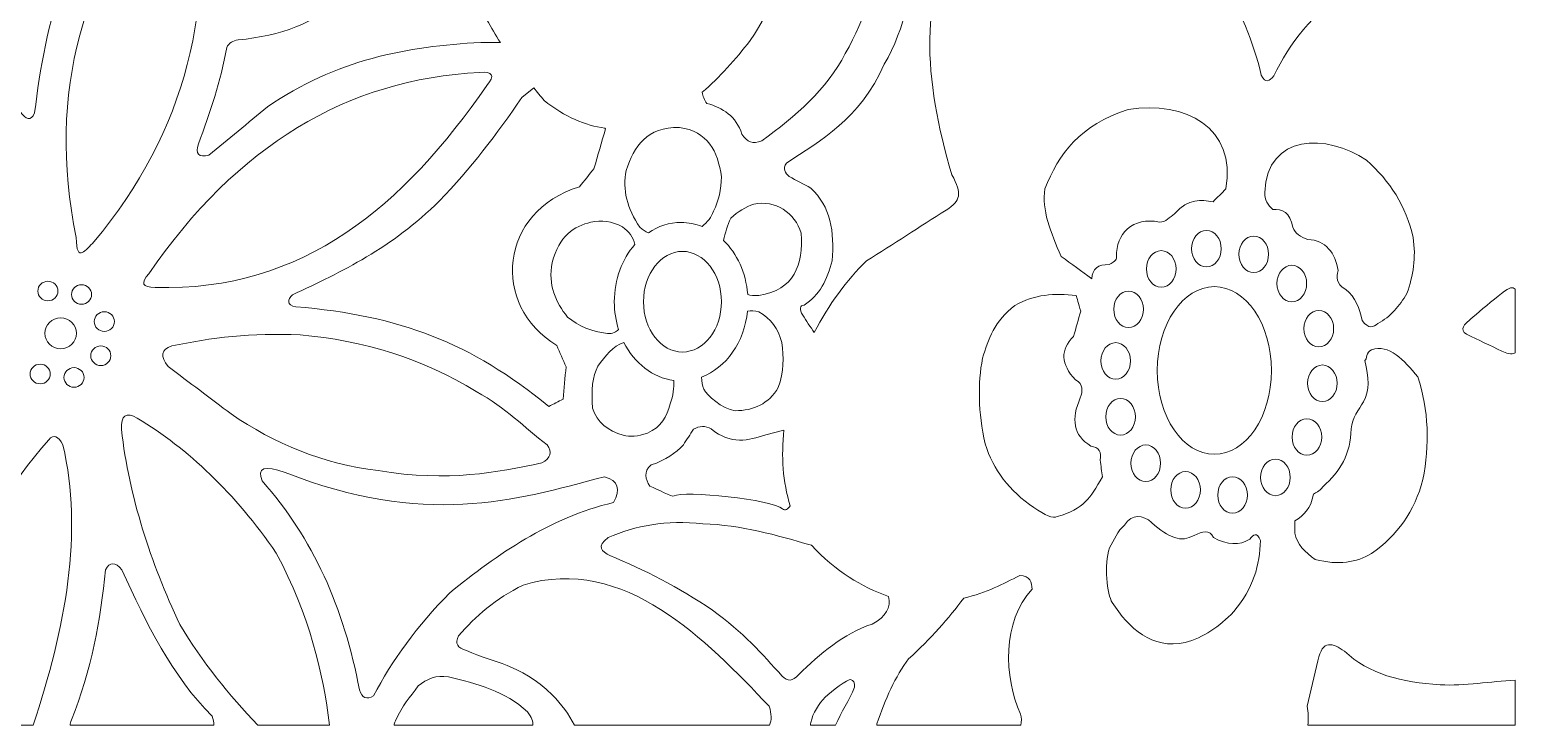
# Model space of a CAD drawing. Header units: millimetres. Extents: x -1201 to 1200, y -590 to 590.
# Drawn here: x 121 to 1200, y -590 to -85 of the extents above; entities that cross this region are included whole.
import ezdxf

# ---------------------------------------------------------------- set-up
doc = ezdxf.new("R2010")
doc.units = ezdxf.units.MM
doc.header["$MEASUREMENT"] = 0
doc.layers.add('Layer 1', color=7, linetype='Continuous')

msp = doc.modelspace()

# ---------------------------------------------------------------- linework, layer by layer
at = {"layer": 'Layer 1', "color": 250, "lineweight": 20}
for points, knots in [([(124.3534, -145.338), (121.4116, -151.6893), (117.8776, -150.0217), (114.0673, -144.7122), (78.6113, -72.4067), (33.8445, -6.1338), (-42.8049, 39.5039), (-45.7026, 43.8442), (-50.4255, 47.7372), (-46.0185, 53.8647), (-29.0869, 85.0875), (-19.8688, 117.9731), (-18.3735, 152.5307), (-14.7373, 158.3758), (-10.6624, 162.5511), (-3.5875, 155.0274), (66.0403, 60.2159), (134.2379, 56.628), (202.1451, 71.9739), (212.2409, 70.4171), (211.8022, 65.2115), (209.861, 59.4861), (146.9272, -14.0168), (132.1969, -80.2016), (124.3534, -145.338)], [0, 0, 0, 0, 0.125, 0.125, 0.125, 0.25, 0.25, 0.25, 0.375, 0.375, 0.375, 0.5, 0.5, 0.5, 0.625, 0.625, 0.625, 0.75, 0.75, 0.75, 0.875, 0.875, 0.875, 1, 1, 1, 1]), ([(974.063, -33.0907), (986.7639, -11.71), (997.1825, 11.0942), (1002.5764, 37.0051), (1005.9223, 59.6262), (1006.3913, 81.6893), (1005.9152, 103.5762), (1012.0545, 105.2662), (1018.001, 107.9119), (1023.4714, 111.4095), (1023.4714, 111.4095), (1027.1587, 112.8193), (1027.1587, 112.8193), (1030.4721, 102.2861), (1031.6655, 90.0965), (1035.4805, 79.9541), (1038.975, 70.6657), (1042.8016, 62.1545), (1049.5095, 51.9306), (1057.9591, 52.6446), (1066.1346, 55.6384), (1074.5354, 56.7341), (1076.3535, 56.9691), (1082.6204, 51.7048), (1082.5623, 46.9826), (1082.1143, 10.439), (1081.7752, -21.7531), (1078.2529, -57.4495), (1078.2529, -57.4495), (1077.3449, -57.8629), (1077.3449, -57.8629), (1052.4724, -72.9196), (1036.4441, -94.271), (1024.435, -118.485), (1021.4304, -122.0413), (1018.4304, -124.3391), (1015.4329, -117.8614), (1009.5886, -93.0938), (999.6251, -70.6127), (987.7879, -49.171), (983.6549, -43.71), (979.0528, -38.3123), (974.063, -33.0907)], [0, 0, 0, 0, 0.071428571, 0.071428571, 0.071428571, 0.142857143, 0.142857143, 0.142857143, 0.214285714, 0.214285714, 0.214285714, 0.285714286, 0.285714286, 0.285714286, 0.357142857, 0.357142857, 0.357142857, 0.428571429, 0.428571429, 0.428571429, 0.5, 0.5, 0.5, 0.571428571, 0.571428571, 0.571428571, 0.642857143, 0.642857143, 0.642857143, 0.714285714, 0.714285714, 0.714285714, 0.785714286, 0.785714286, 0.785714286, 0.857142857, 0.857142857, 0.857142857, 0.928571429, 0.928571429, 0.928571429, 1, 1, 1, 1]), ([(167.4277, -239.0062), (161.7691, -244.1847), (154.7453, -255.5745), (154.5711, -235.8837), (132.4941, -129.1788), (161.2118, -40.9783), (221.4335, 35.7556), (231.5038, 50.5321), (237.7173, 49.9085), (240.0787, 33.8825), (256.5528, -66.7627), (234.9588, -158.3499), (167.4277, -239.0062)], [0, 0, 0, 0, 0.25, 0.25, 0.25, 0.5, 0.5, 0.5, 0.75, 0.75, 0.75, 1, 1, 1, 1]), ([(251.008, -175.9349), (243.5081, -177.8102), (240.9378, -175.1079), (243.2922, -167.8191), (251.895, -145.1844), (259.5527, -122.1882), (263.8668, -97.8792), (265.4434, -94.3659), (268.4991, -92.8588), (272.2235, -92.2578), (303.5093, -89.3455), (327.9407, -79.7723), (345.5153, -63.534), (367.0049, -46.8325), (379.1114, -28.8272), (388.5919, -10.4538), (388.5919, -10.4538), (437.8146, 32.7732), (437.8146, 32.7732), (441.4113, 29.4563), (443.3129, 24.628), (441.5807, 20.2448), (434.2434, -10.4944), (438.2604, -35.549), (444.2533, -59.6094), (449.5334, -72.1446), (455.8188, -83.4959), (462.715, -94.1309), (462.715, -94.1309), (448.3817, -94.1309), (448.3817, -94.1309), (395.3371, -96.876), (343.0425, -106.5508), (293.439, -140.9661), (279.2939, -152.6223), (265.1508, -164.2787), (251.008, -175.9349)], [0, 0, 0, 0, 0.083333333, 0.083333333, 0.083333333, 0.166666667, 0.166666667, 0.166666667, 0.25, 0.25, 0.25, 0.333333333, 0.333333333, 0.333333333, 0.416666667, 0.416666667, 0.416666667, 0.5, 0.5, 0.5, 0.583333333, 0.583333333, 0.583333333, 0.666666667, 0.666666667, 0.666666667, 0.75, 0.75, 0.75, 0.833333333, 0.833333333, 0.833333333, 0.916666667, 0.916666667, 0.916666667, 1, 1, 1, 1]), ([(609.3567, -130.2858), (609.6563, -133.1349), (610.7499, -135.8327), (612.6469, -138.3746), (624.2474, -141.8021), (634.1597, -147.4167), (638.0419, -160.8533), (642.2748, -166.3709), (645.6996, -168.3455), (652.5076, -165.5371), (677.271, -147.8708), (699.6382, -128.1484), (713.2633, -102.1563), (728.0076, -76.0375), (736.3457, -49.1506), (739.3108, -21.6017), (724.8822, -19.1819), (710.5444, -14.0959), (696.2551, -7.024), (684.9961, 2.5559), (676.6836, 3.2834), (674.8655, -15.4628), (671.0459, -42.0493), (660.7969, -67.802), (644.1184, -92.721), (633.6326, -106.3159), (622.0044, -119.461), (609.3567, -130.2858)], [0, 0, 0, 0, 0.111111111, 0.111111111, 0.111111111, 0.222222222, 0.222222222, 0.222222222, 0.333333333, 0.333333333, 0.333333333, 0.444444444, 0.444444444, 0.444444444, 0.555555556, 0.555555556, 0.555555556, 0.666666667, 0.666666667, 0.666666667, 0.777777778, 0.777777778, 0.777777778, 0.888888889, 0.888888889, 0.888888889, 1, 1, 1, 1]), ([(690.7406, -304.7323), (688.1423, -300.9885), (684.4714, -295.837), (682.4048, -292.3033), (679.7276, -287.7258), (680.0504, -285.2268), (683.3685, -284.8089), (694.4602, -277.8409), (700.2442, -266.2863), (703.6203, -252.6485), (705.6055, -231.7829), (702.4989, -213.2558), (688.191, -199.8823), (682.9412, -197.0739), (677.6913, -194.2632), (672.439, -191.4525), (669.5343, -188.8519), (667.3865, -186.0457), (670.5095, -181.7732), (695.5121, -164.8638), (723.5076, -150.5143), (741.5538, -109.9603), (756.5906, -83.8845), (762.623, -52.4426), (767.5385, -22.7652), (776.9331, -21.909), (786.3764, -19.7467), (795.8545, -16.1136), (795.8545, -16.1136), (797.784, -15.4403), (797.784, -15.4403), (797.784, -15.4403), (798.7918, -16.1837), (798.7918, -16.1837), (765.9433, -53.7598), (769.9463, -121.246), (790.6905, -190.2505), (798.3041, -204.2001), (797.0596, -208.8251), (786.5552, -215.9015), (767.2691, -228.1836), (747.9809, -240.4658), (728.6926, -252.7456), (714.2548, -266.5913), (701.1034, -284.6236), (690.7406, -304.7323)], [0, 0, 0, 0, 0.066666667, 0.066666667, 0.066666667, 0.133333333, 0.133333333, 0.133333333, 0.2, 0.2, 0.2, 0.266666667, 0.266666667, 0.266666667, 0.333333333, 0.333333333, 0.333333333, 0.4, 0.4, 0.4, 0.466666667, 0.466666667, 0.466666667, 0.533333333, 0.533333333, 0.533333333, 0.6, 0.6, 0.6, 0.666666667, 0.666666667, 0.666666667, 0.733333333, 0.733333333, 0.733333333, 0.8, 0.8, 0.8, 0.866666667, 0.866666667, 0.866666667, 0.933333333, 0.933333333, 0.933333333, 1, 1, 1, 1]), ([(211.7905, -272.1019), (202.5748, -272.0998), (201.0771, -268.7716), (207.2882, -262.1109), (271.1531, -169.2742), (351.3039, -120.5682), (447.7408, -115.9884), (457.1702, -114.9467), (458.8815, -118.0716), (452.8839, -125.3536), (392.783, -212.2323), (319.9207, -275.2064), (211.7905, -272.1019)], [0, 0, 0, 0, 0.25, 0.25, 0.25, 0.5, 0.5, 0.5, 0.75, 0.75, 0.75, 1, 1, 1, 1]), ([(314.0137, -286.0584), (307.4658, -285.0258), (307.6771, -280.76), (311.7637, -277.3167), (347.6353, -260.6965), (383.4766, -243.525), (418.4868, -209.2498), (440.7611, -185.9938), (460.2909, -160.598), (478.279, -134.0026), (478.279, -134.0026), (486.942, -127.0278), (486.942, -127.0278), (489.4103, -130.1074), (491.8971, -133.1644), (494.3862, -136.219), (509.6993, -148.2504), (524.4459, -154.5089), (538.5447, -156.3707), (538.5447, -156.3707), (539.0346, -156.7955), (539.0346, -156.7955), (536.2483, -166.4748), (533.462, -176.1541), (530.6757, -185.8334), (527.1394, -190.2053), (523.6031, -194.5772), (520.0668, -198.947), (461.9256, -216.7375), (455.2314, -284.8699), (503.6739, -314.1585), (505.9238, -319.3619), (508.1738, -324.5654), (510.4238, -329.771), (509.6737, -337.575), (508.9239, -345.3813), (508.1738, -353.1875), (504.7443, -354.9567), (501.3149, -356.7257), (497.8877, -358.4949), (441.1535, -312.1296), (390.1731, -292.5789), (314.0137, -286.0584)], [0, 0, 0, 0, 0.071428571, 0.071428571, 0.071428571, 0.142857143, 0.142857143, 0.142857143, 0.214285714, 0.214285714, 0.214285714, 0.285714286, 0.285714286, 0.285714286, 0.357142857, 0.357142857, 0.357142857, 0.428571429, 0.428571429, 0.428571429, 0.5, 0.5, 0.5, 0.571428571, 0.571428571, 0.571428571, 0.642857143, 0.642857143, 0.642857143, 0.714285714, 0.714285714, 0.714285714, 0.785714286, 0.785714286, 0.785714286, 0.857142857, 0.857142857, 0.857142857, 0.928571429, 0.928571429, 0.928571429, 1, 1, 1, 1]), ([(892.3146, -265.7621), (892.6374, -258.5839), (896.8146, -255.1497), (904.8531, -255.4592), (909.7012, -253.0417), (910.4048, -251.3154), (910.3166, -249.5283), (909.5248, -233.5091), (922.0725, -220.4768), (941.4979, -224.5483), (946.2648, -224.912), (948.7841, -220.5943), (952.4272, -218.6173), (962.9177, -206.9136), (971.6412, -208.4952), (980.3949, -209.8734), (983.5017, -206.7532), (986.6084, -203.6307), (989.7174, -200.5082), (997.6747, -155.851), (960.2963, -136.4156), (918.6756, -142.7442), (884.1484, -153.8086), (867.8902, -175.2797), (858.2402, -200.5082), (855.7558, -215.2802), (862.3036, -232.2483), (870.1355, -249.5283), (877.5285, -254.9395), (884.9216, -260.3508), (892.3146, -265.7621)], [0, 0, 0, 0, 0.1, 0.1, 0.1, 0.2, 0.2, 0.2, 0.3, 0.3, 0.3, 0.4, 0.4, 0.4, 0.5, 0.5, 0.5, 0.6, 0.6, 0.6, 0.7, 0.7, 0.7, 0.8, 0.8, 0.8, 0.9, 0.9, 0.9, 1, 1, 1, 1]), ([(570.1718, -232.2732), (568.219, -231.5953), (566.192, -230.2669), (564.1069, -228.2966), (554.5708, -214.7695), (551.2503, -201.0301), (554.1411, -187.0806), (559.8137, -169.5318), (569.0132, -155.4827), (592.7178, -155.8579), (613.311, -158.6753), (620.6739, -173.1197), (623.2558, -191.7643), (623.163, -200.6889), (621.4145, -209.0781), (617.4696, -216.7443), (616.1158, -221.0304), (613.0393, -224.5618), (609.1547, -227.7295), (604.3855, -225.8746), (599.3005, -224.86), (594.0087, -224.86), (585.3433, -224.86), (577.2142, -227.5578), (570.1718, -232.2732)], [0, 0, 0, 0, 0.125, 0.125, 0.125, 0.25, 0.25, 0.25, 0.375, 0.375, 0.375, 0.5, 0.5, 0.5, 0.625, 0.625, 0.625, 0.75, 0.75, 0.75, 0.875, 0.875, 0.875, 1, 1, 1, 1]), ([(1099.9768, -298.2343), (1096.8725, -300.9591), (1093.5544, -302.5271), (1088.7271, -296.0494), (1086.7, -287.3033), (1084.0298, -278.9751), (1076.8318, -273.5683), (1068.9906, -268.679), (1070.4488, -264.725), (1071.208, -259.8311), (1069.1625, -247.3773), (1062.387, -237.3094), (1049.1868, -237.3501), (1044.1506, -235.3505), (1039.8643, -232.8064), (1038.2575, -228.2966), (1036.4138, -217.5351), (1030.7879, -215.0226), (1023.7919, -215.4948), (1020.5295, -212.1826), (1017.3833, -208.4161), (1018.0055, -203.0048), (1019.6101, -160.1462), (1062.8328, -160.3699), (1091.9407, -179.5884), (1108.8165, -194.81), (1120.8138, -213.0773), (1125.6946, -235.7888), (1128.0514, -250.258), (1125.6922, -263.5818), (1121.1946, -276.3791), (1115.9958, -285.489), (1109.455, -293.2952), (1099.9768, -298.2343)], [0, 0, 0, 0, 0.090909091, 0.090909091, 0.090909091, 0.181818182, 0.181818182, 0.181818182, 0.272727273, 0.272727273, 0.272727273, 0.363636364, 0.363636364, 0.363636364, 0.454545455, 0.454545455, 0.454545455, 0.545454545, 0.545454545, 0.545454545, 0.636363636, 0.636363636, 0.636363636, 0.727272727, 0.727272727, 0.727272727, 0.818181818, 0.818181818, 0.818181818, 0.909090909, 0.909090909, 0.909090909, 1, 1, 1, 1]), ([(642.3305, -277.0591), (644.2021, -277.9019), (646.7979, -278.3063), (650.4178, -277.7843), (676.2819, -274.0609), (682.7555, -255.3598), (681.1184, -232.6663), (676.7903, -217.9599), (662.3619, -208.0659), (646.7213, -211.5905), (640.9212, -213.4297), (635.3809, -216.9951), (630.0057, -221.7398), (627.707, -226.8574), (625.9958, -232.2664), (624.7791, -237.9081), (634.5358, -247.4022), (641.1069, -261.3065), (642.3305, -277.0591)], [0, 0, 0, 0, 0.166666667, 0.166666667, 0.166666667, 0.333333333, 0.333333333, 0.333333333, 0.5, 0.5, 0.5, 0.666666667, 0.666666667, 0.666666667, 0.833333333, 0.833333333, 0.833333333, 1, 1, 1, 1]), ([(548.5221, -302.5294), (546.7643, -304.4725), (544.2149, -305.7671), (540.4813, -305.4169), (528.9621, -304.3369), (519.4793, -300.0395), (511.3874, -293.5505), (503.1468, -283.1008), (496.9705, -270.3374), (500.3002, -254.0538), (505.1483, -234.6975), (516.2913, -227.4132), (528.4257, -224.7042), (536.0881, -222.7295), (543.7528, -223.8773), (551.4106, -228.1385), (555.9175, -231.331), (559.0637, -235.477), (560.3523, -240.9425), (551.1714, -251.4126), (545.4617, -266.1168), (545.4617, -282.4072), (545.4617, -289.4881), (546.5485, -296.264), (548.5221, -302.5294)], [0, 0, 0, 0, 0.125, 0.125, 0.125, 0.25, 0.25, 0.25, 0.375, 0.375, 0.375, 0.5, 0.5, 0.5, 0.625, 0.625, 0.625, 0.75, 0.75, 0.75, 0.875, 0.875, 0.875, 1, 1, 1, 1]), ([(986.3414, -243.9069), (986.3414, -236.5796), (981.5187, -230.6374), (975.5722, -230.6374), (969.6257, -230.6374), (964.8031, -236.5796), (964.8031, -243.9069), (964.8031, -251.2341), (969.6257, -257.1764), (975.5722, -257.1764), (981.5187, -257.1764), (986.3414, -251.2341), (986.3414, -243.9069)], [0, 0, 0, 0, 0.25, 0.25, 0.25, 0.5, 0.5, 0.5, 0.75, 0.75, 0.75, 1, 1, 1, 1]), ([(1020.7384, -247.967), (1020.7384, -240.6398), (1015.9159, -234.6975), (1009.9694, -234.6975), (1004.0229, -234.6975), (999.2002, -240.6398), (999.2002, -247.967), (999.2002, -255.2942), (1004.0229, -261.2365), (1009.9694, -261.2365), (1015.9159, -261.2365), (1020.7384, -255.2942), (1020.7384, -247.967)], [0, 0, 0, 0, 0.25, 0.25, 0.25, 0.5, 0.5, 0.5, 0.75, 0.75, 0.75, 1, 1, 1, 1]), ([(623.2558, -282.4072), (623.2558, -262.2351), (610.5874, -245.8771), (594.97, -245.8771), (579.348, -245.8771), (566.6796, -262.2351), (566.6796, -282.4072), (566.6796, -302.5791), (579.348, -318.9371), (594.97, -318.9371), (610.5874, -318.9371), (623.2558, -302.5791), (623.2558, -282.4072)], [0, 0, 0, 0, 0.25, 0.25, 0.25, 0.5, 0.5, 0.5, 0.75, 0.75, 0.75, 1, 1, 1, 1]), ([(953.551, -258.5839), (953.551, -251.2567), (948.7284, -245.3145), (942.7819, -245.3145), (936.8354, -245.3145), (932.0127, -251.2567), (932.0127, -258.5839), (932.0127, -265.9112), (936.8354, -271.8534), (942.7819, -271.8534), (948.7284, -271.8534), (953.551, -265.9112), (953.551, -258.5839)], [0, 0, 0, 0, 0.25, 0.25, 0.25, 0.5, 0.5, 0.5, 0.75, 0.75, 0.75, 1, 1, 1, 1]), ([(1048.3834, -269.1986), (1048.3834, -261.8713), (1043.5608, -255.9291), (1037.6144, -255.9291), (1031.6679, -255.9291), (1026.8452, -261.8713), (1026.8452, -269.1986), (1026.8452, -276.5259), (1031.6679, -282.4681), (1037.6144, -282.4681), (1043.5608, -282.4681), (1048.3834, -276.5259), (1048.3834, -269.1986)], [0, 0, 0, 0, 0.25, 0.25, 0.25, 0.5, 0.5, 0.5, 0.75, 0.75, 0.75, 1, 1, 1, 1]), ([(141.3036, -274.6596), (141.3036, -270.7327), (138.0296, -267.547), (133.9987, -267.547), (129.9632, -267.547), (126.6894, -270.7327), (126.6894, -274.6596), (126.6894, -278.582), (129.9632, -281.7677), (133.9987, -281.7677), (138.0296, -281.7677), (141.3036, -278.582), (141.3036, -274.6596)], [0, 0, 0, 0, 0.25, 0.25, 0.25, 0.5, 0.5, 0.5, 0.75, 0.75, 0.75, 1, 1, 1, 1]), ([(165.7327, -277.1585), (165.7327, -273.2317), (162.4587, -270.0459), (158.4278, -270.0459), (154.3923, -270.0459), (151.1184, -273.2317), (151.1184, -277.1585), (151.1184, -281.0809), (154.3923, -284.2666), (158.4278, -284.2666), (162.4587, -284.2666), (165.7327, -281.0809), (165.7327, -277.1585)], [0, 0, 0, 0, 0.25, 0.25, 0.25, 0.5, 0.5, 0.5, 0.75, 0.75, 0.75, 1, 1, 1, 1]), ([(850.2041, -431.8691), (832.418, -419.7993), (820.6342, -404.3992), (814.8433, -385.6597), (809.6538, -362.2951), (809.5447, -341.895), (812.916, -323.526), (817.1675, -309.8589), (821.751, -296.2753), (836.3816, -285.1206), (850.3062, -277.1065), (865.415, -275.9656), (881.0648, -277.9402), (881.4247, -279.4405), (882.7785, -284.0859), (884.2784, -289.1808), (882.5625, -295.3219), (880.849, -301.463), (879.1353, -307.6018), (869.274, -317.2833), (869.7013, -327.7964), (880.4217, -339.1363), (886.4355, -342.4644), (885.6809, -347.2566), (883.958, -352.2499), (877.2847, -367.4218), (878.6221, -379.548), (891.6737, -387.221), (897.3486, -388.1586), (899.5985, -391.5929), (898.4236, -397.5238), (898.9576, -401.584), (899.494, -405.6419), (900.0304, -409.6997), (890.9261, -425.4614), (886.9022, -432.748), (867.2423, -438.4258), (864.1333, -439.9848), (858.4516, -437.7977), (850.2041, -431.8691)], [0, 0, 0, 0, 0.076923077, 0.076923077, 0.076923077, 0.153846154, 0.153846154, 0.153846154, 0.230769231, 0.230769231, 0.230769231, 0.307692308, 0.307692308, 0.307692308, 0.384615385, 0.384615385, 0.384615385, 0.461538462, 0.461538462, 0.461538462, 0.538461538, 0.538461538, 0.538461538, 0.615384615, 0.615384615, 0.615384615, 0.692307692, 0.692307692, 0.692307692, 0.769230769, 0.769230769, 0.769230769, 0.846153846, 0.846153846, 0.846153846, 0.923076923, 0.923076923, 0.923076923, 1, 1, 1, 1]), ([(929.7652, -287.9314), (929.7652, -280.6041), (924.9425, -274.6619), (918.996, -274.6619), (913.0495, -274.6619), (908.2268, -280.6041), (908.2268, -287.9314), (908.2268, -295.2586), (913.0495, -301.2008), (918.996, -301.2008), (924.9425, -301.2008), (929.7652, -295.2586), (929.7652, -287.9314)], [0, 0, 0, 0, 0.25, 0.25, 0.25, 0.5, 0.5, 0.5, 0.75, 0.75, 0.75, 1, 1, 1, 1]), ([(1022.8259, -332.3648), (1022.8259, -298.7449), (1004.2551, -271.4784), (981.3585, -271.4784), (958.4595, -271.4784), (939.8887, -298.7449), (939.8887, -332.3648), (939.8887, -365.9802), (958.4595, -393.2468), (981.3585, -393.2468), (1004.2551, -393.2468), (1022.8259, -365.9802), (1022.8259, -332.3648)], [0, 0, 0, 0, 0.25, 0.25, 0.25, 0.5, 0.5, 0.5, 0.75, 0.75, 0.75, 1, 1, 1, 1]), ([(1199.95, -273.2294), (1199.95, -273.2294), (1199.95, -319.4998), (1199.95, -319.4998), (1197.0917, -321.427), (1193.3208, -319.6761), (1190.2258, -318.2955), (1181.6811, -314.2105), (1173.1363, -310.1255), (1164.5893, -306.0405), (1158.269, -303.0197), (1164.912, -297.2988), (1164.912, -297.2988), (1164.912, -297.2988), (1192.557, -272.9447), (1196.4137, -272.3189), (1197.9299, -272.0726), (1199.0885, -272.5583), (1199.95, -273.2294)], [0, 0, 0, 0, 0.166666667, 0.166666667, 0.166666667, 0.333333333, 0.333333333, 0.333333333, 0.5, 0.5, 0.5, 0.666666667, 0.666666667, 0.666666667, 0.833333333, 0.833333333, 0.833333333, 1, 1, 1, 1]), ([(182.2881, -296.8289), (182.2881, -292.9021), (179.0141, -289.7163), (174.9832, -289.7163), (170.9477, -289.7163), (167.6738, -292.9021), (167.6738, -296.8289), (167.6738, -300.7512), (170.9477, -303.937), (174.9832, -303.937), (179.0141, -303.937), (182.2881, -300.7512), (182.2881, -296.8289)], [0, 0, 0, 0, 0.25, 0.25, 0.25, 0.5, 0.5, 0.5, 0.75, 0.75, 0.75, 1, 1, 1, 1]), ([(608.8575, -337.2022), (608.8924, -340.1914), (609.5449, -343.7704), (610.5572, -346.0071), (612.5912, -350.5011), (623.7435, -360.151), (633.2216, -361.6174), (646.6818, -361.457), (657.5252, -356.5654), (664.563, -344.7577), (668.9143, -333.3658), (668.3734, -322.6969), (667.1334, -312.1296), (664.5608, -301.9849), (658.9857, -294.5424), (650.4178, -289.8045), (647.3621, -288.8509), (644.6199, -288.668), (642.1959, -289.2486), (639.939, -311.8517), (626.6365, -330.433), (608.8575, -337.2022)], [0, 0, 0, 0, 0.142857143, 0.142857143, 0.142857143, 0.285714286, 0.285714286, 0.285714286, 0.428571429, 0.428571429, 0.428571429, 0.571428571, 0.571428571, 0.571428571, 0.714285714, 0.714285714, 0.714285714, 0.857142857, 0.857142857, 0.857142857, 1, 1, 1, 1]), ([(1067.9921, -301.9826), (1067.9921, -294.6553), (1063.1696, -288.7131), (1057.2231, -288.7131), (1051.2766, -288.7131), (1046.4539, -294.6553), (1046.4539, -301.9826), (1046.4539, -309.3098), (1051.2766, -315.2521), (1057.2231, -315.2521), (1063.1696, -315.2521), (1067.9921, -309.3098), (1067.9921, -301.9826)], [0, 0, 0, 0, 0.25, 0.25, 0.25, 0.5, 0.5, 0.5, 0.75, 0.75, 0.75, 1, 1, 1, 1]), ([(154.7313, -305.3514), (154.7313, -299.1787), (149.5906, -294.1764), (143.254, -294.1764), (136.9104, -294.1764), (131.7697, -299.1787), (131.7697, -305.3514), (131.7697, -311.5173), (136.9104, -316.5196), (143.254, -316.5196), (149.5906, -316.5196), (154.7313, -311.5173), (154.7313, -305.3514)], [0, 0, 0, 0, 0.25, 0.25, 0.25, 0.5, 0.5, 0.5, 0.75, 0.75, 0.75, 1, 1, 1, 1]), ([(221.4335, -329.5541), (215.4313, -322.062), (216.2882, -317.0686), (224.0062, -314.5652), (251.9669, -308.4649), (282.3982, -305.0576), (317.2272, -306.4472), (363.1923, -310.5119), (406.0528, -323.6255), (445.1681, -347.6633), (467.454, -359.9409), (479.4561, -373.4724), (496.6013, -386.3782), (500.4603, -391.5771), (499.1717, -395.949), (492.7446, -399.4918), (459.3715, -406.3536), (426.2955, -413.4504), (373.8034, -405.1132), (333.6735, -400.2216), (298.6332, -385.4405), (267.0804, -363.8994), (251.8647, -352.451), (236.6491, -341.0025), (221.4335, -329.5541)], [0, 0, 0, 0, 0.125, 0.125, 0.125, 0.25, 0.25, 0.25, 0.375, 0.375, 0.375, 0.5, 0.5, 0.5, 0.625, 0.625, 0.625, 0.75, 0.75, 0.75, 0.875, 0.875, 0.875, 1, 1, 1, 1]), ([(551.8912, -379.4147), (540.883, -376.1725), (533.0092, -370.0608), (529.7121, -359.7443), (528.6673, -347.0601), (529.4729, -336.1606), (533.5688, -329.3011), (538.6725, -322.1433), (544.4819, -314.5449), (552.3719, -312.0143), (559.9947, -327.0507), (573.246, -337.6135), (588.6752, -339.6085), (588.7589, -345.0424), (588.4848, -350.5621), (585.9656, -356.6218), (583.8759, -365.7069), (579.3736, -373.3573), (569.5728, -377.8535), (562.6069, -380.2507), (556.7116, -380.7681), (551.8912, -379.4147)], [0, 0, 0, 0, 0.142857143, 0.142857143, 0.142857143, 0.285714286, 0.285714286, 0.285714286, 0.428571429, 0.428571429, 0.428571429, 0.571428571, 0.571428571, 0.571428571, 0.714285714, 0.714285714, 0.714285714, 0.857142857, 0.857142857, 0.857142857, 1, 1, 1, 1]), ([(920.4425, -325.3991), (920.4425, -318.0718), (915.6199, -312.1296), (909.6734, -312.1296), (903.727, -312.1296), (898.9043, -318.0718), (898.9043, -325.3991), (898.9043, -332.7263), (903.727, -338.6686), (909.6734, -338.6686), (915.6199, -338.6686), (920.4425, -332.7263), (920.4425, -325.3991)], [0, 0, 0, 0, 0.25, 0.25, 0.25, 0.5, 0.5, 0.5, 0.75, 0.75, 0.75, 1, 1, 1, 1]), ([(1054.6526, -469.6486), (1047.2852, -464.3164), (1041.2296, -458.4396), (1039.8643, -450.6017), (1039.8643, -447.3753), (1039.8643, -444.3568), (1039.8643, -441.5484), (1046.1079, -437.8067), (1051.4158, -432.6056), (1053.3664, -422.1898), (1057.8709, -419.7971), (1059.3686, -418.1341), (1060.439, -416.5706), (1072.4387, -405.9062), (1080.6863, -392.8966), (1080.6908, -374.7309), (1081.2272, -366.6672), (1086.3912, -360.8944), (1089.614, -355.1329), (1094.2463, -346.8544), (1093.768, -337.6676), (1090.6543, -325.0873), (1092.4328, -324.5021), (1091.388, -318.6028), (1095.477, -317.437), (1108.3358, -312.7148), (1118.9424, -324.9608), (1129.2309, -336.9514), (1137.0325, -361.4004), (1137.8081, -386.3014), (1132.7649, -411.5751), (1126.9623, -434.6277), (1114.1291, -452.2173), (1095.477, -465.2766), (1084.6799, -471.8063), (1071.4449, -473.9392), (1054.6526, -469.6486)], [0, 0, 0, 0, 0.083333333, 0.083333333, 0.083333333, 0.166666667, 0.166666667, 0.166666667, 0.25, 0.25, 0.25, 0.333333333, 0.333333333, 0.333333333, 0.416666667, 0.416666667, 0.416666667, 0.5, 0.5, 0.5, 0.583333333, 0.583333333, 0.583333333, 0.666666667, 0.666666667, 0.666666667, 0.75, 0.75, 0.75, 0.833333333, 0.833333333, 0.833333333, 0.916666667, 0.916666667, 0.916666667, 1, 1, 1, 1]), ([(179.7153, -321.653), (179.7153, -317.7261), (176.4414, -314.5404), (172.4105, -314.5404), (168.375, -314.5404), (165.101, -317.7261), (165.101, -321.653), (165.101, -325.5754), (168.375, -328.7611), (172.4105, -328.7611), (176.4414, -328.7611), (179.7153, -325.5754), (179.7153, -321.653)], [0, 0, 0, 0, 0.25, 0.25, 0.25, 0.5, 0.5, 0.5, 0.75, 0.75, 0.75, 1, 1, 1, 1]), ([(135.6752, -334.9225), (135.6752, -330.9956), (132.4013, -327.8099), (128.3704, -327.8099), (124.3349, -327.8099), (121.0609, -330.9956), (121.0609, -334.9225), (121.0609, -338.8449), (124.3349, -342.0306), (128.3704, -342.0306), (132.4013, -342.0306), (135.6752, -338.8449), (135.6752, -334.9225)], [0, 0, 0, 0, 0.25, 0.25, 0.25, 0.5, 0.5, 0.5, 0.75, 0.75, 0.75, 1, 1, 1, 1]), ([(160.2668, -337.4191), (160.2668, -333.4923), (156.9929, -330.3065), (152.9619, -330.3065), (148.9264, -330.3065), (145.6526, -333.4923), (145.6526, -337.4191), (145.6526, -341.3415), (148.9264, -344.5272), (152.9619, -344.5272), (156.9929, -344.5272), (160.2668, -341.3415), (160.2668, -337.4191)], [0, 0, 0, 0, 0.25, 0.25, 0.25, 0.5, 0.5, 0.5, 0.75, 0.75, 0.75, 1, 1, 1, 1]), ([(1070.5649, -341.6352), (1070.5649, -334.3079), (1065.7422, -328.3657), (1059.7957, -328.3657), (1053.8492, -328.3657), (1049.0267, -334.3079), (1049.0267, -341.6352), (1049.0267, -348.9625), (1053.8492, -354.9047), (1059.7957, -354.9047), (1065.7422, -354.9047), (1070.5649, -348.9625), (1070.5649, -341.6352)], [0, 0, 0, 0, 0.25, 0.25, 0.25, 0.5, 0.5, 0.5, 0.75, 0.75, 0.75, 1, 1, 1, 1]), ([(923.9788, -365.9893), (923.9788, -358.662), (919.1562, -352.7198), (913.2097, -352.7198), (907.2633, -352.7198), (902.4406, -358.662), (902.4406, -365.9893), (902.4406, -373.3165), (907.2633, -379.2588), (913.2097, -379.2588), (919.1562, -379.2588), (923.9788, -373.3165), (923.9788, -365.9893)], [0, 0, 0, 0, 0.25, 0.25, 0.25, 0.5, 0.5, 0.5, 0.75, 0.75, 0.75, 1, 1, 1, 1]), ([(338.6522, -590.0266), (338.6522, -590.0266), (286.4689, -590.0266), (286.4689, -590.0266), (265.7608, -568.0026), (246.3326, -544.3293), (229.7925, -516.8904), (208.6605, -471.5284), (193.0688, -424.6706), (187.3591, -375.1399), (186.9319, -364.9409), (190.7909, -362.2341), (198.9317, -367.0218), (235.9038, -389.2205), (269.767, -421.216), (299.8684, -465.062), (324.3826, -510.7742), (333.5688, -551.118), (338.6522, -590.0266)], [0, 0, 0, 0, 0.166666667, 0.166666667, 0.166666667, 0.333333333, 0.333333333, 0.333333333, 0.5, 0.5, 0.5, 0.666666667, 0.666666667, 0.666666667, 0.833333333, 0.833333333, 0.833333333, 1, 1, 1, 1]), ([(673.2355, -430.667), (671.775, -432.8745), (669.3717, -434.5758), (667.6164, -432.8067), (661.1196, -426.2635), (594.905, -419.2841), (588.8587, -423.4392), (587.3077, -424.5034), (577.0725, -418.6516), (571.1795, -416.2566), (568.2724, -411.1571), (566.4451, -406.0622), (572.1431, -400.9581), (582.8634, -397.4764), (590.0406, -392.2707), (595.611, -386.2833), (598.0769, -382.5372), (600.5404, -378.7911), (603.004, -375.0428), (607.2903, -372.4422), (611.5765, -372.3382), (615.8628, -374.7309), (630.1821, -386.6719), (642.8182, -383.1382), (655.4007, -379.1029), (655.4007, -379.1029), (668.7054, -375.585), (668.7054, -375.585), (666.6226, -394.564), (667.8207, -413.3646), (673.2355, -430.667)], [0, 0, 0, 0, 0.1, 0.1, 0.1, 0.2, 0.2, 0.2, 0.3, 0.3, 0.3, 0.4, 0.4, 0.4, 0.5, 0.5, 0.5, 0.6, 0.6, 0.6, 0.7, 0.7, 0.7, 0.8, 0.8, 0.8, 0.9, 0.9, 0.9, 1, 1, 1, 1]), ([(1059.3129, -380.6641), (1059.3129, -373.3369), (1054.4902, -367.3946), (1048.5437, -367.3946), (1042.5972, -367.3946), (1037.7745, -373.3369), (1037.7745, -380.6641), (1037.7745, -387.9914), (1042.5972, -393.9336), (1048.5437, -393.9336), (1054.4902, -393.9336), (1059.3129, -387.9914), (1059.3129, -380.6641)], [0, 0, 0, 0, 0.25, 0.25, 0.25, 0.5, 0.5, 0.5, 0.75, 0.75, 0.75, 1, 1, 1, 1]), ([(123.2607, -590.0266), (123.2607, -590.0266), (55.6861, -590.0266), (55.6861, -590.0266), (57.3587, -518.9046), (76.2835, -449.1748), (134.6396, -382.6321), (138.0645, -378.4703), (141.4939, -379.7197), (144.9258, -386.3782), (159.6438, -450.0012), (146.9918, -518.9383), (123.2607, -590.0266)], [0, 0, 0, 0, 0.25, 0.25, 0.25, 0.5, 0.5, 0.5, 0.75, 0.75, 0.75, 1, 1, 1, 1]), ([(942.3036, -399.7109), (942.3036, -392.3837), (937.4809, -386.4414), (931.5344, -386.4414), (925.5879, -386.4414), (920.7652, -392.3837), (920.7652, -399.7109), (920.7652, -407.0381), (925.5879, -412.9804), (931.5344, -412.9804), (937.4809, -412.9804), (942.3036, -407.0381), (942.3036, -399.7109)], [0, 0, 0, 0, 0.25, 0.25, 0.25, 0.5, 0.5, 0.5, 0.75, 0.75, 0.75, 1, 1, 1, 1]), ([(1036.4904, -410.0138), (1036.4904, -402.6866), (1031.6679, -396.7444), (1025.7214, -396.7444), (1019.7749, -396.7444), (1014.9522, -402.6866), (1014.9522, -410.0138), (1014.9522, -417.3411), (1019.7749, -423.2833), (1025.7214, -423.2833), (1031.6679, -423.2833), (1036.4904, -417.3411), (1036.4904, -410.0138)], [0, 0, 0, 0, 0.25, 0.25, 0.25, 0.5, 0.5, 0.5, 0.75, 0.75, 0.75, 1, 1, 1, 1]), ([(370.5899, -568.7212), (365.6651, -571.6404), (362.2379, -570.1808), (360.3037, -564.3516), (349.1887, -504.8998), (326.4198, -453.7491), (289.5823, -412.6077), (285.7256, -403.0368), (291.2981, -400.9559), (306.2979, -406.3626), (407.0257, -445.9836), (472.4369, -427.2893), (538.3915, -409.4851), (548.248, -412.3975), (550.3912, -418.6448), (544.821, -428.2179), (497.6392, -439.6279), (461.0037, -465.6629), (425.8798, -493.7858), (402.3052, -517.932), (383.8738, -542.9121), (370.5899, -568.7212)], [0, 0, 0, 0, 0.142857143, 0.142857143, 0.142857143, 0.285714286, 0.285714286, 0.285714286, 0.428571429, 0.428571429, 0.428571429, 0.571428571, 0.571428571, 0.571428571, 0.714285714, 0.714285714, 0.714285714, 0.857142857, 0.857142857, 0.857142857, 1, 1, 1, 1]), ([(971.2348, -419.0672), (971.2348, -411.74), (966.4121, -405.7977), (960.4658, -405.7977), (954.5193, -405.7977), (949.6966, -411.74), (949.6966, -419.0672), (949.6966, -426.3946), (954.5193, -432.3367), (960.4658, -432.3367), (966.4121, -432.3367), (971.2348, -426.3946), (971.2348, -419.0672)], [0, 0, 0, 0, 0.25, 0.25, 0.25, 0.5, 0.5, 0.5, 0.75, 0.75, 0.75, 1, 1, 1, 1]), ([(1005.3093, -422.8133), (1005.3093, -415.4861), (1000.4866, -409.5438), (994.5401, -409.5438), (988.5936, -409.5438), (983.7709, -415.4861), (983.7709, -422.8133), (983.7709, -430.1406), (988.5936, -436.0828), (994.5401, -436.0828), (1000.4866, -436.0828), (1005.3093, -430.1406), (1005.3093, -422.8133)], [0, 0, 0, 0, 0.25, 0.25, 0.25, 0.5, 0.5, 0.5, 0.75, 0.75, 0.75, 1, 1, 1, 1]), ([(667.2959, -554.2633), (671.2572, -558.5314), (675.2207, -558.2172), (679.1889, -553.3256), (695.2219, -538.034), (711.6542, -523.4021), (732.8721, -516.4838), (742.9168, -511.1358), (746.5646, -504.405), (744.6164, -496.461), (725.1469, -489.6375), (706.3603, -478.1507), (688.6484, -459.3253), (663.2094, -451.91), (637.7726, -444.4968), (609.7538, -443.7332), (583.1816, -440.8705), (560.6797, -444.9307), (540.9619, -453.7243), (532.2546, -460.184), (536.3389, -463.7222), (542.2482, -466.8379), (567.1114, -476.9374), (591.9701, -489.7414), (616.8264, -506.4927), (638.9544, -522.4192), (653.0114, -538.3435), (667.2959, -554.2633)], [0, 0, 0, 0, 0.111111111, 0.111111111, 0.111111111, 0.222222222, 0.222222222, 0.222222222, 0.333333333, 0.333333333, 0.333333333, 0.444444444, 0.444444444, 0.444444444, 0.555555556, 0.555555556, 0.555555556, 0.666666667, 0.666666667, 0.666666667, 0.777777778, 0.777777778, 0.777777778, 0.888888889, 0.888888889, 0.888888889, 1, 1, 1, 1]), ([(907.103, -500.8713), (903.4576, -495.2363), (900.8314, -473.2071), (905.1735, -461.2187), (908.8167, -455.7035), (910.853, -448.6271), (916.1028, -444.6708), (921.4061, -436.0851), (929.6234, -437.2329), (935.7835, -442.7978), (948.5333, -454.2439), (957.2452, -457.3687), (966.5724, -452.163), (972.5793, -449.2371), (978.1519, -447.4635), (980.7176, -453.7243), (990.8459, -459.3705), (999.5113, -459.3208), (1007.0762, -454.9738), (1009.6443, -451.5259), (1012.2169, -449.3297), (1014.7921, -455.9114), (1014.5761, -473.4625), (1009.433, -490.713), (995.5038, -507.4281), (984.9203, -518.4359), (973.2921, -526.398), (960.1429, -529.9092), (936.2177, -535.1939), (919.1701, -519.5249), (907.103, -500.8713)], [0, 0, 0, 0, 0.1, 0.1, 0.1, 0.2, 0.2, 0.2, 0.3, 0.3, 0.3, 0.4, 0.4, 0.4, 0.5, 0.5, 0.5, 0.6, 0.6, 0.6, 0.7, 0.7, 0.7, 0.8, 0.8, 0.8, 0.9, 0.9, 0.9, 1, 1, 1, 1]), ([(254.4854, -590.0266), (254.4854, -590.0266), (150.1442, -590.0266), (150.1442, -590.0266), (150.1278, -588.9245), (150.4244, -587.619), (151.0348, -586.1096), (165.728, -549.7874), (172.2364, -513.4675), (175.7866, -477.143), (178.891, -471.3137), (182.8523, -471.3137), (187.6795, -477.143), (205.5887, -516.0704), (224.1107, -554.4509), (253.2579, -583.2989), (253.7503, -585.5502), (254.8363, -587.8769), (254.4854, -590.0266)], [0, 0, 0, 0, 0.166666667, 0.166666667, 0.166666667, 0.333333333, 0.333333333, 0.333333333, 0.5, 0.5, 0.5, 0.666666667, 0.666666667, 0.666666667, 0.833333333, 0.833333333, 0.833333333, 1, 1, 1, 1]), ([(658.2755, -590.0266), (658.2755, -590.0266), (516.5602, -590.0266), (516.5602, -590.0266), (512.2648, -582.0943), (507.0849, -574.6833), (500.458, -568.0977), (475.5413, -544.2542), (458.6167, -545.5985), (438.0955, -535.6255), (431.4548, -534.1682), (429.5276, -530.6322), (432.3093, -525.0086), (444.5807, -510.9076), (459.2622, -498.1103), (479.2425, -488.1667), (552.9546, -465.9612), (612.28, -528.4022), (657.9734, -576.2157), (659.8255, -581.8421), (659.6596, -586.2903), (658.2755, -590.0266)], [0, 0, 0, 0, 0.142857143, 0.142857143, 0.142857143, 0.285714286, 0.285714286, 0.285714286, 0.428571429, 0.428571429, 0.428571429, 0.571428571, 0.571428571, 0.571428571, 0.714285714, 0.714285714, 0.714285714, 0.857142857, 0.857142857, 0.857142857, 1, 1, 1, 1]), ([(840.8105, -590.0266), (840.8105, -590.0266), (736.2124, -590.0266), (736.2124, -590.0266), (736.1389, -589.6684), (736.0965, -589.3), (736.088, -588.9204), (742.4129, -571.1749), (749.4785, -554.5231), (759.233, -541.7733), (775.3355, -527.085), (788.4661, -512.3943), (799.2725, -497.7014), (816.0786, -493.6751), (827.7579, -487.3782), (839.9179, -481.2981), (847.7659, -481.4991), (848.8247, -486.079), (848.92, -491.2891), (827.2284, -514.7124), (828.2432, -554.8846), (840.561, -581.8349), (841.3267, -584.5647), (841.3321, -587.2955), (840.8105, -590.0266)], [0, 0, 0, 0, 0.125, 0.125, 0.125, 0.25, 0.25, 0.25, 0.375, 0.375, 0.375, 0.5, 0.5, 0.5, 0.625, 0.625, 0.625, 0.75, 0.75, 0.75, 0.875, 0.875, 0.875, 1, 1, 1, 1]), ([(1199.95, -557.3316), (1199.95, -557.3316), (1199.95, -590.0266), (1199.95, -590.0266), (1199.95, -590.0266), (1049.3278, -590.0266), (1049.3278, -590.0266), (1049.6761, -585.2376), (1049.5223, -580.6347), (1048.8664, -576.2157), (1051.4368, -565.183), (1054.0072, -554.1503), (1056.5799, -543.1199), (1059.7795, -527.2431), (1067.5022, -530.3882), (1075.8681, -536.249), (1093.2594, -552.7337), (1117.6142, -559.1007), (1145.3033, -560.6032), (1163.5769, -561.577), (1181.7228, -558.0817), (1199.95, -557.3316)], [0, 0, 0, 0, 0.142857143, 0.142857143, 0.142857143, 0.285714286, 0.285714286, 0.285714286, 0.428571429, 0.428571429, 0.428571429, 0.571428571, 0.571428571, 0.571428571, 0.714285714, 0.714285714, 0.714285714, 0.857142857, 0.857142857, 0.857142857, 1, 1, 1, 1]), ([(486.2572, -590.0266), (486.2572, -590.0266), (385.5769, -590.0266), (385.5769, -590.0266), (385.6098, -589.1544), (385.8804, -588.0819), (386.4139, -586.7354), (391.6894, -575.495), (396.735, -569.8758), (403.0576, -561.4437), (409.2199, -556.3443), (416.1811, -553.3302), (424.9162, -554.8869), (445.6534, -559.6881), (466.0261, -565.3344), (482.456, -580.1787), (485.3333, -584.2425), (486.5996, -587.5253), (486.2572, -590.0266)], [0, 0, 0, 0, 0.166666667, 0.166666667, 0.166666667, 0.333333333, 0.333333333, 0.333333333, 0.5, 0.5, 0.5, 0.666666667, 0.666666667, 0.666666667, 0.833333333, 0.833333333, 0.833333333, 1, 1, 1, 1]), ([(706.1446, -590.0266), (706.1446, -590.0266), (688.0532, -590.0266), (688.0532, -590.0266), (688.0174, -589.3506), (688.0573, -588.667), (688.191, -587.9827), (689.4751, -581.4259), (694.1375, -574.0896), (698.6375, -569.7177), (703.1373, -565.3457), (715.223, -556.1612), (717.1224, -556.7599), (719.0218, -557.3587), (720.2523, -558.8702), (720.0154, -562.3814), (716.2012, -571.7663), (710.1688, -580.4631), (706.1446, -590.0266)], [0, 0, 0, 0, 0.166666667, 0.166666667, 0.166666667, 0.333333333, 0.333333333, 0.333333333, 0.5, 0.5, 0.5, 0.666666667, 0.666666667, 0.666666667, 0.833333333, 0.833333333, 0.833333333, 1, 1, 1, 1])]:
    msp.add_open_spline(points, degree=3, knots=knots, dxfattribs=at)

doc.saveas('drawing.dxf')
